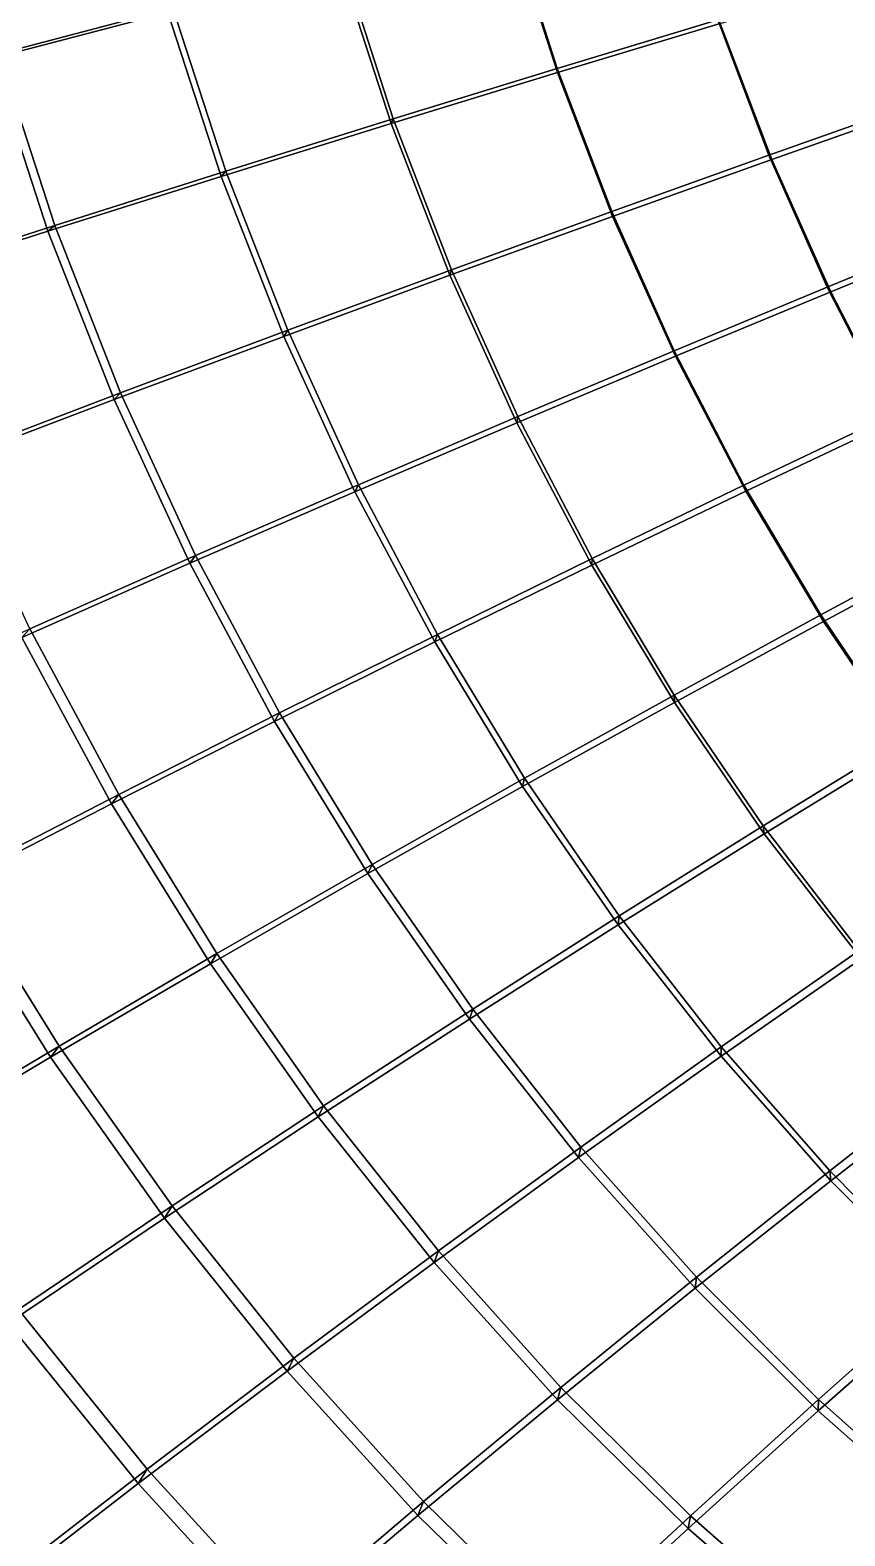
# Model space of a CAD drawing. Header units: metres. Extents: x -2184624 to 1125696, y -1900362 to 1900362.
# Drawn here: x -1068325 to -809172, y -756415 to -277658 of the extents above; entities that cross this region are included whole.
import ezdxf

# ---------------------------------------------------------------- set-up
doc = ezdxf.new("R2010")
doc.units = ezdxf.units.M

msp = doc.modelspace()

# ---------------------------------------------------------------- linework, layer by layer
at = {"layer": '1'}
for points in [[(-1024479.25, -272105.75, 608709.56), (-1080646.1, -286728.53, 601334.44), (-1095498.1, -230736.45, 603821.56), (-1038466.94, -218962.34, 611264.8)], [(-1022901.4, -270686.7, 591110.3), (-1078309.1, -285151.4, 583693.06), (-1093037.6, -229463.67, 586220.06), (-1036771.3, -217816.44, 593704.94)], [(-848841.25, -275539.75, 612388.06), (-900613.9, -291186.6, 612519.75), (-915587.9, -244378.19, 615754.4), (-862873.25, -231234.55, 615662.75)], [(-849624.25, -274368.2, 594786.2), (-900659.4, -289852.28, 594914.5), (-915502.1, -243251.06, 598195.4), (-863530.1, -230243.48, 598105.9)], [(-900659.4, -289852.28, 594914.5), (-952815.06, -305892.66, 592674.56), (-968628.25, -256725.4, 595902.25), (-915502.1, -243251.06, 598195.4)], [(-900659.4, -289852.28, 594914.5), (-900613.9, -291186.6, 612519.75), (-915587.9, -244378.19, 615754.4), (-915502.1, -243251.06, 598195.4)], [(-915502.1, -243251.06, 598195.4), (-915587.9, -244378.19, 615754.4), (-900613.9, -291186.6, 612519.75), (-900659.4, -289852.28, 594914.5)], [(-900613.9, -291186.6, 612519.75), (-953507.2, -307397.16, 610294.3), (-969457.4, -257994.88, 613474.75), (-915587.9, -244378.19, 615754.4)], [(-953507.2, -307397.16, 610294.3), (-1007517, -324195.9, 605597.6), (-1024479.25, -272105.75, 608709.56), (-969457.4, -257994.88, 613474.75)], [(-952815.06, -305892.66, 592674.56), (-1006082.6, -322512.53, 587950.4), (-1022901.4, -270686.7, 591110.3), (-968628.25, -256725.4, 595902.25)], [(-952815.06, -305892.66, 592674.56), (-953507.2, -307397.16, 610294.3), (-969457.4, -257994.88, 613474.75), (-968628.25, -256725.4, 595902.25)], [(-968628.25, -256725.4, 595902.25), (-969457.4, -257994.88, 613474.75), (-953507.2, -307397.16, 610294.3), (-952815.06, -305892.66, 592674.56)], [(-784495.75, -300178.97, 588460.1), (-833345.6, -317459.72, 590879.5), (-849624.25, -274368.2, 594786.2), (-799715.06, -259413.81, 592396.06)], [(-782827.6, -301339.72, 606119.25), (-832414, -318802.1, 608534.5), (-848841.25, -275539.75, 612388.06), (-798190.06, -260429.06, 610003.7)], [(-1078309.1, -285151.4, 583693.06), (-1080646.1, -286728.53, 601334.44), (-1024479.25, -272105.75, 608709.56), (-1022901.4, -270686.7, 591110.3)], [(-1022901.4, -270686.7, 591110.3), (-1024479.25, -272105.75, 608709.56), (-1080646.1, -286728.53, 601334.44), (-1078309.1, -285151.4, 583693.06)], [(-1007517, -324195.9, 605597.6), (-1062634.8, -341604.88, 598305.9), (-1080646.1, -286728.53, 601334.44), (-1024479.25, -272105.75, 608709.56)], [(-1006082.6, -322512.53, 587950.4), (-1060448.5, -339732.75, 580615.75), (-1078309.1, -285151.4, 583693.06), (-1022901.4, -270686.7, 591110.3)], [(-1006082.6, -322512.53, 587950.4), (-1007517, -324195.9, 605597.6), (-1024479.25, -272105.75, 608709.56), (-1022901.4, -270686.7, 591110.3)], [(-1022901.4, -270686.7, 591110.3), (-1024479.25, -272105.75, 608709.56), (-1007517, -324195.9, 605597.6), (-1006082.6, -322512.53, 587950.4)], [(-833345.6, -317459.72, 590879.5), (-883283.4, -335353.22, 591053.5), (-900659.4, -289852.28, 594914.5), (-849624.25, -274368.2, 594786.2)], [(-900659.4, -289852.28, 594914.5), (-900613.9, -291186.6, 612519.75), (-848841.25, -275539.75, 612388.06), (-849624.25, -274368.2, 594786.2)], [(-849624.25, -274368.2, 594786.2), (-848841.25, -275539.75, 612388.06), (-900613.9, -291186.6, 612519.75), (-900659.4, -289852.28, 594914.5)], [(-832414, -318802.1, 608534.5), (-883083.1, -336884.72, 608713.25), (-900613.9, -291186.6, 612519.75), (-848841.25, -275539.75, 612388.06)], [(-833345.6, -317459.72, 590879.5), (-832414, -318802.1, 608534.5), (-848841.25, -275539.75, 612388.06), (-849624.25, -274368.2, 594786.2)], [(-849624.25, -274368.2, 594786.2), (-848841.25, -275539.75, 612388.06), (-832414, -318802.1, 608534.5), (-833345.6, -317459.72, 590879.5)], [(-1062634.8, -341604.88, 598305.9), (-1118844.2, -359641.97, 588285.75), (-1137942.5, -301878.44, 591216.3), (-1080646.1, -286728.53, 601334.44)], [(-1060448.5, -339732.75, 580615.75), (-1115891.5, -357569.47, 570535.25), (-1134831, -300133.56, 573515.06), (-1078309.1, -285151.4, 583693.06)], [(-1060448.5, -339732.75, 580615.75), (-1062634.8, -341604.88, 598305.9), (-1080646.1, -286728.53, 601334.44), (-1078309.1, -285151.4, 583693.06)], [(-1078309.1, -285151.4, 583693.06), (-1080646.1, -286728.53, 601334.44), (-1062634.8, -341604.88, 598305.9), (-1060448.5, -339732.75, 580615.75)], [(-952815.06, -305892.66, 592674.56), (-953507.2, -307397.16, 610294.3), (-900613.9, -291186.6, 612519.75), (-900659.4, -289852.28, 594914.5)], [(-900659.4, -289852.28, 594914.5), (-900613.9, -291186.6, 612519.75), (-953507.2, -307397.16, 610294.3), (-952815.06, -305892.66, 592674.56)], [(-883083.1, -336884.72, 608713.25), (-934833.44, -355619.06, 606551.9), (-953507.2, -307397.16, 610294.3), (-900613.9, -291186.6, 612519.75)], [(-883283.4, -335353.22, 591053.5), (-934302.8, -353889.88, 588876.4), (-952815.06, -305892.66, 592674.56), (-900659.4, -289852.28, 594914.5)], [(-883283.4, -335353.22, 591053.5), (-883083.1, -336884.72, 608713.25), (-900613.9, -291186.6, 612519.75), (-900659.4, -289852.28, 594914.5)], [(-900659.4, -289852.28, 594914.5), (-900613.9, -291186.6, 612519.75), (-883083.1, -336884.72, 608713.25), (-883283.4, -335353.22, 591053.5)], [(-767128.6, -339826.8, 583939.75), (-814769.2, -359358.8, 586393.06), (-833345.6, -317459.72, 590879.5), (-784495.75, -300178.97, 588460.1)], [(-833345.6, -317459.72, 590879.5), (-832414, -318802.1, 608534.5), (-782827.6, -301339.72, 606119.25), (-784495.75, -300178.97, 588460.1)], [(-784495.75, -300178.97, 588460.1), (-782827.6, -301339.72, 606119.25), (-832414, -318802.1, 608534.5), (-833345.6, -317459.72, 590879.5)], [(-765295.9, -341121.94, 601658.1), (-813666.7, -360860.62, 604109.2), (-832414, -318802.1, 608534.5), (-782827.6, -301339.72, 606119.25)], [(-1006082.6, -322512.53, 587950.4), (-1007517, -324195.9, 605597.6), (-953507.2, -307397.16, 610294.3), (-952815.06, -305892.66, 592674.56)], [(-952815.06, -305892.66, 592674.56), (-953507.2, -307397.16, 610294.3), (-1007517, -324195.9, 605597.6), (-1006082.6, -322512.53, 587950.4)], [(-934302.8, -353889.88, 588876.4), (-986393.2, -373097.1, 584232.1), (-1006082.6, -322512.53, 587950.4), (-952815.06, -305892.66, 592674.56)], [(-934302.8, -353889.88, 588876.4), (-934833.44, -355619.06, 606551.9), (-953507.2, -307397.16, 610294.3), (-952815.06, -305892.66, 592674.56)], [(-952815.06, -305892.66, 592674.56), (-953507.2, -307397.16, 610294.3), (-934833.44, -355619.06, 606551.9), (-934302.8, -353889.88, 588876.4)], [(-934833.44, -355619.06, 606551.9), (-987658.56, -375033.9, 601936.1), (-1007517, -324195.9, 605597.6), (-953507.2, -307397.16, 610294.3)], [(-814769.2, -359358.8, 586393.06), (-863455.3, -379584.1, 586619.9), (-883283.4, -335353.22, 591053.5), (-833345.6, -317459.72, 590879.5)], [(-883283.4, -335353.22, 591053.5), (-883083.1, -336884.72, 608713.25), (-832414, -318802.1, 608534.5), (-833345.6, -317459.72, 590879.5)], [(-833345.6, -317459.72, 590879.5), (-832414, -318802.1, 608534.5), (-883083.1, -336884.72, 608713.25), (-883283.4, -335353.22, 591053.5)], [(-813666.7, -360860.62, 604109.2), (-863077.44, -381300.97, 604342.5), (-883083.1, -336884.72, 608713.25), (-832414, -318802.1, 608534.5)], [(-814769.2, -359358.8, 586393.06), (-813666.7, -360860.62, 604109.2), (-832414, -318802.1, 608534.5), (-833345.6, -317459.72, 590879.5)], [(-833345.6, -317459.72, 590879.5), (-832414, -318802.1, 608534.5), (-813666.7, -360860.62, 604109.2), (-814769.2, -359358.8, 586393.06)], [(-1060448.5, -339732.75, 580615.75), (-1062634.8, -341604.88, 598305.9), (-1007517, -324195.9, 605597.6), (-1006082.6, -322512.53, 587950.4)], [(-1006082.6, -322512.53, 587950.4), (-1007517, -324195.9, 605597.6), (-1062634.8, -341604.88, 598305.9), (-1060448.5, -339732.75, 580615.75)], [(-987658.56, -375033.9, 601936.1), (-1041547.9, -395154.56, 594742.6), (-1062634.8, -341604.88, 598305.9), (-1007517, -324195.9, 605597.6)], [(-986393.2, -373097.1, 584232.1), (-1039539, -392998.62, 576994.9), (-1060448.5, -339732.75, 580615.75), (-1006082.6, -322512.53, 587950.4)], [(-986393.2, -373097.1, 584232.1), (-987658.56, -375033.9, 601936.1), (-1007517, -324195.9, 605597.6), (-1006082.6, -322512.53, 587950.4)], [(-1006082.6, -322512.53, 587950.4), (-1007517, -324195.9, 605597.6), (-987658.56, -375033.9, 601936.1), (-986393.2, -373097.1, 584232.1)], [(-1115891.5, -357569.47, 570535.25), (-1118844.2, -359641.97, 588285.75), (-1062634.8, -341604.88, 598305.9), (-1060448.5, -339732.75, 580615.75)], [(-1060448.5, -339732.75, 580615.75), (-1062634.8, -341604.88, 598305.9), (-1118844.2, -359641.97, 588285.75), (-1115891.5, -357569.47, 570535.25)], [(-1039539, -392998.62, 576994.9), (-1093718.2, -413613.38, 567029.2), (-1115891.5, -357569.47, 570535.25), (-1060448.5, -339732.75, 580615.75)], [(-1039539, -392998.62, 576994.9), (-1041547.9, -395154.56, 594742.6), (-1062634.8, -341604.88, 598305.9), (-1060448.5, -339732.75, 580615.75)], [(-1060448.5, -339732.75, 580615.75), (-1062634.8, -341604.88, 598305.9), (-1041547.9, -395154.56, 594742.6), (-1039539, -392998.62, 576994.9)], [(-934302.8, -353889.88, 588876.4), (-934833.44, -355619.06, 606551.9), (-883083.1, -336884.72, 608713.25), (-883283.4, -335353.22, 591053.5)], [(-883283.4, -335353.22, 591053.5), (-883083.1, -336884.72, 608713.25), (-934833.44, -355619.06, 606551.9), (-934302.8, -353889.88, 588876.4)], [(-863077.44, -381300.97, 604342.5), (-913523.1, -402478.62, 602254.94), (-934833.44, -355619.06, 606551.9), (-883083.1, -336884.72, 608713.25)], [(-863455.3, -379584.1, 586619.9), (-913177.9, -400537, 584515.3), (-934302.8, -353889.88, 588876.4), (-883283.4, -335353.22, 591053.5)], [(-863455.3, -379584.1, 586619.9), (-863077.44, -381300.97, 604342.5), (-883083.1, -336884.72, 608713.25), (-883283.4, -335353.22, 591053.5)], [(-883283.4, -335353.22, 591053.5), (-883083.1, -336884.72, 608713.25), (-863077.44, -381300.97, 604342.5), (-863455.3, -379584.1, 586619.9)], [(-747694.25, -378214.03, 578843.7), (-793981.8, -399912.47, 581335.1), (-814769.2, -359358.8, 586393.06), (-767128.6, -339826.8, 583939.75)], [(-814769.2, -359358.8, 586393.06), (-813666.7, -360860.62, 604109.2), (-765295.9, -341121.94, 601658.1), (-767128.6, -339826.8, 583939.75)], [(-767128.6, -339826.8, 583939.75), (-765295.9, -341121.94, 601658.1), (-813666.7, -360860.62, 604109.2), (-814769.2, -359358.8, 586393.06)], [(-1041547.9, -395154.56, 594742.6), (-1096484.2, -416001.8, 584837.94), (-1118844.2, -359641.97, 588285.75), (-1062634.8, -341604.88, 598305.9)], [(-745675.75, -379630.78, 596628.8), (-792686.56, -401560.66, 599120.4), (-813666.7, -360860.62, 604109.2), (-765295.9, -341121.94, 601658.1)], [(-986393.2, -373097.1, 584232.1), (-987658.56, -375033.9, 601936.1), (-934833.44, -355619.06, 606551.9), (-934302.8, -353889.88, 588876.4)], [(-934302.8, -353889.88, 588876.4), (-934833.44, -355619.06, 606551.9), (-987658.56, -375033.9, 601936.1), (-986393.2, -373097.1, 584232.1)], [(-913177.9, -400537, 584515.3), (-963924.4, -422248.72, 579963.2), (-986393.2, -373097.1, 584232.1), (-934302.8, -353889.88, 588876.4)], [(-913177.9, -400537, 584515.3), (-913523.1, -402478.62, 602254.94), (-934833.44, -355619.06, 606551.9), (-934302.8, -353889.88, 588876.4)], [(-934302.8, -353889.88, 588876.4), (-934833.44, -355619.06, 606551.9), (-913523.1, -402478.62, 602254.94), (-913177.9, -400537, 584515.3)], [(-913523.1, -402478.62, 602254.94), (-964995.75, -424426.34, 597732.56), (-987658.56, -375033.9, 601936.1), (-934833.44, -355619.06, 606551.9)], [(-793981.8, -399912.47, 581335.1), (-841267, -422381.9, 581622.4), (-863455.3, -379584.1, 586619.9), (-814769.2, -359358.8, 586393.06)], [(-863455.3, -379584.1, 586619.9), (-863077.44, -381300.97, 604342.5), (-813666.7, -360860.62, 604109.2), (-814769.2, -359358.8, 586393.06)], [(-814769.2, -359358.8, 586393.06), (-813666.7, -360860.62, 604109.2), (-863077.44, -381300.97, 604342.5), (-863455.3, -379584.1, 586619.9)], [(-792686.56, -401560.66, 599120.4), (-840688.6, -424270.66, 599415.9), (-863077.44, -381300.97, 604342.5), (-813666.7, -360860.62, 604109.2)], [(-793981.8, -399912.47, 581335.1), (-792686.56, -401560.66, 599120.4), (-813666.7, -360860.62, 604109.2), (-814769.2, -359358.8, 586393.06)], [(-814769.2, -359358.8, 586393.06), (-813666.7, -360860.62, 604109.2), (-792686.56, -401560.66, 599120.4), (-793981.8, -399912.47, 581335.1)], [(-1039539, -392998.62, 576994.9), (-1041547.9, -395154.56, 594742.6), (-987658.56, -375033.9, 601936.1), (-986393.2, -373097.1, 584232.1)], [(-986393.2, -373097.1, 584232.1), (-987658.56, -375033.9, 601936.1), (-1041547.9, -395154.56, 594742.6), (-1039539, -392998.62, 576994.9)], [(-963924.4, -422248.72, 579963.2), (-1015677.6, -444745.94, 572837.9), (-1039539, -392998.62, 576994.9), (-986393.2, -373097.1, 584232.1)], [(-963924.4, -422248.72, 579963.2), (-964995.75, -424426.34, 597732.56), (-987658.56, -375033.9, 601936.1), (-986393.2, -373097.1, 584232.1)], [(-986393.2, -373097.1, 584232.1), (-987658.56, -375033.9, 601936.1), (-964995.75, -424426.34, 597732.56), (-963924.4, -422248.72, 579963.2)], [(-964995.75, -424426.34, 597732.56), (-1017482.75, -447172.56, 590651.9), (-1041547.9, -395154.56, 594742.6), (-987658.56, -375033.9, 601936.1)], [(-913177.9, -400537, 584515.3), (-913523.1, -402478.62, 602254.94), (-863077.44, -381300.97, 604342.5), (-863455.3, -379584.1, 586619.9)], [(-863455.3, -379584.1, 586619.9), (-863077.44, -381300.97, 604342.5), (-913523.1, -402478.62, 602254.94), (-913177.9, -400537, 584515.3)], [(-840688.6, -424270.66, 599415.9), (-889674.3, -447800.72, 597411.94), (-913523.1, -402478.62, 602254.94), (-863077.44, -381300.97, 604342.5)], [(-841267, -422381.9, 581622.4), (-889538.2, -445660.66, 579599.7), (-913177.9, -400537, 584515.3), (-863455.3, -379584.1, 586619.9)], [(-841267, -422381.9, 581622.4), (-840688.6, -424270.66, 599415.9), (-863077.44, -381300.97, 604342.5), (-863455.3, -379584.1, 586619.9)], [(-863455.3, -379584.1, 586619.9), (-863077.44, -381300.97, 604342.5), (-840688.6, -424270.66, 599415.9), (-841267, -422381.9, 581622.4)], [(-1093718.2, -413613.38, 567029.2), (-1096484.2, -416001.8, 584837.94), (-1041547.9, -395154.56, 594742.6), (-1039539, -392998.62, 576994.9)], [(-1039539, -392998.62, 576994.9), (-1041547.9, -395154.56, 594742.6), (-1096484.2, -416001.8, 584837.94), (-1093718.2, -413613.38, 567029.2)], [(-1017482.75, -447172.56, 590651.9), (-1070965.9, -470741.6, 580880.06), (-1096484.2, -416001.8, 584837.94), (-1041547.9, -395154.56, 594742.6)], [(-1015677.6, -444745.94, 572837.9), (-1068414.4, -468050.97, 563004.3), (-1093718.2, -413613.38, 567029.2), (-1039539, -392998.62, 576994.9)], [(-1015677.6, -444745.94, 572837.9), (-1017482.75, -447172.56, 590651.9), (-1041547.9, -395154.56, 594742.6), (-1039539, -392998.62, 576994.9)], [(-1039539, -392998.62, 576994.9), (-1041547.9, -395154.56, 594742.6), (-1017482.75, -447172.56, 590651.9), (-1015677.6, -444745.94, 572837.9)], [(-963924.4, -422248.72, 579963.2), (-964995.75, -424426.34, 597732.56), (-913523.1, -402478.62, 602254.94), (-913177.9, -400537, 584515.3)], [(-913177.9, -400537, 584515.3), (-913523.1, -402478.62, 602254.94), (-964995.75, -424426.34, 597732.56), (-963924.4, -422248.72, 579963.2)], [(-889538.2, -445660.66, 579599.7), (-938780.6, -469783.25, 575151.75), (-963924.4, -422248.72, 579963.2), (-913177.9, -400537, 584515.3)], [(-889538.2, -445660.66, 579599.7), (-889674.3, -447800.72, 597411.94), (-913523.1, -402478.62, 602254.94), (-913177.9, -400537, 584515.3)], [(-913177.9, -400537, 584515.3), (-913523.1, -402478.62, 602254.94), (-889674.3, -447800.72, 597411.94), (-889538.2, -445660.66, 579599.7)], [(-771079.4, -438973.97, 575714.94), (-816820.9, -463590.22, 576069.56), (-841267, -422381.9, 581622.4), (-793981.8, -399912.47, 581335.1)], [(-841267, -422381.9, 581622.4), (-840688.6, -424270.66, 599415.9), (-792686.56, -401560.66, 599120.4), (-793981.8, -399912.47, 581335.1)], [(-793981.8, -399912.47, 581335.1), (-792686.56, -401560.66, 599120.4), (-840688.6, -424270.66, 599415.9), (-841267, -422381.9, 581622.4)], [(-769569.9, -440753.53, 593577.06), (-816019.6, -465635.47, 593942.06), (-840688.6, -424270.66, 599415.9), (-792686.56, -401560.66, 599120.4)], [(-889674.3, -447800.72, 597411.94), (-939633.25, -472187.12, 592995.1), (-964995.75, -424426.34, 597732.56), (-913523.1, -402478.62, 602254.94)], [(-1015677.6, -444745.94, 572837.9), (-1017482.75, -447172.56, 590651.9), (-964995.75, -424426.34, 597732.56), (-963924.4, -422248.72, 579963.2)], [(-963924.4, -422248.72, 579963.2), (-964995.75, -424426.34, 597732.56), (-1017482.75, -447172.56, 590651.9), (-1015677.6, -444745.94, 572837.9)], [(-939633.25, -472187.12, 592995.1), (-990550.5, -497462.22, 586041.94), (-1017482.75, -447172.56, 590651.9), (-964995.75, -424426.34, 597732.56)], [(-938780.6, -469783.25, 575151.75), (-988974.9, -494780.1, 568152.8), (-1015677.6, -444745.94, 572837.9), (-963924.4, -422248.72, 579963.2)], [(-938780.6, -469783.25, 575151.75), (-939633.25, -472187.12, 592995.1), (-964995.75, -424426.34, 597732.56), (-963924.4, -422248.72, 579963.2)], [(-963924.4, -422248.72, 579963.2), (-964995.75, -424426.34, 597732.56), (-939633.25, -472187.12, 592995.1), (-938780.6, -469783.25, 575151.75)], [(-889538.2, -445660.66, 579599.7), (-889674.3, -447800.72, 597411.94), (-840688.6, -424270.66, 599415.9), (-841267, -422381.9, 581622.4)], [(-841267, -422381.9, 581622.4), (-840688.6, -424270.66, 599415.9), (-889674.3, -447800.72, 597411.94), (-889538.2, -445660.66, 579599.7)], [(-816019.6, -465635.47, 593942.06), (-863396.6, -491417.06, 592031.94), (-889674.3, -447800.72, 597411.94), (-840688.6, -424270.66, 599415.9)], [(-816820.9, -463590.22, 576069.56), (-863492.9, -489094.38, 574138.8), (-889538.2, -445660.66, 579599.7), (-841267, -422381.9, 581622.4)], [(-816820.9, -463590.22, 576069.56), (-816019.6, -465635.47, 593942.06), (-840688.6, -424270.66, 599415.9), (-841267, -422381.9, 581622.4)], [(-841267, -422381.9, 581622.4), (-840688.6, -424270.66, 599415.9), (-816019.6, -465635.47, 593942.06), (-816820.9, -463590.22, 576069.56)], [(-746167.5, -476403.88, 569542.1), (-790230.25, -503060.62, 569971.2), (-816820.9, -463590.22, 576069.56), (-771079.4, -438973.97, 575714.94)], [(-816820.9, -463590.22, 576069.56), (-816019.6, -465635.47, 593942.06), (-769569.9, -440753.53, 593577.06), (-771079.4, -438973.97, 575714.94)], [(-771079.4, -438973.97, 575714.94), (-769569.9, -440753.53, 593577.06), (-816019.6, -465635.47, 593942.06), (-816820.9, -463590.22, 576069.56)], [(-1068414.4, -468050.97, 563004.3), (-1070965.9, -470741.6, 580880.06), (-1017482.75, -447172.56, 590651.9), (-1015677.6, -444745.94, 572837.9)], [(-1015677.6, -444745.94, 572837.9), (-1017482.75, -447172.56, 590651.9), (-1070965.9, -470741.6, 580880.06), (-1068414.4, -468050.97, 563004.3)], [(-988974.9, -494780.1, 568152.8), (-1040096.75, -520675.12, 558468.1), (-1068414.4, -468050.97, 563004.3), (-1015677.6, -444745.94, 572837.9)], [(-988974.9, -494780.1, 568152.8), (-990550.5, -497462.22, 586041.94), (-1017482.75, -447172.56, 590651.9), (-1015677.6, -444745.94, 572837.9)], [(-1015677.6, -444745.94, 572837.9), (-1017482.75, -447172.56, 590651.9), (-990550.5, -497462.22, 586041.94), (-988974.9, -494780.1, 568152.8)], [(-744422.5, -478298.12, 587488.75), (-789184.25, -505245.12, 587930.8), (-816019.6, -465635.47, 593942.06), (-769569.9, -440753.53, 593577.06)], [(-990550.5, -497462.22, 586041.94), (-1042406.75, -523652.12, 576419.9), (-1070965.9, -470741.6, 580880.06), (-1017482.75, -447172.56, 590651.9)], [(-938780.6, -469783.25, 575151.75), (-939633.25, -472187.12, 592995.1), (-889674.3, -447800.72, 597411.94), (-889538.2, -445660.66, 579599.7)], [(-889538.2, -445660.66, 579599.7), (-889674.3, -447800.72, 597411.94), (-939633.25, -472187.12, 592995.1), (-938780.6, -469783.25, 575151.75)], [(-863396.6, -491417.06, 592031.94), (-911687.56, -518138.28, 587732.6), (-939633.25, -472187.12, 592995.1), (-889674.3, -447800.72, 597411.94)], [(-863492.9, -489094.38, 574138.8), (-911077.94, -515524.53, 569806.75), (-938780.6, -469783.25, 575151.75), (-889538.2, -445660.66, 579599.7)], [(-863492.9, -489094.38, 574138.8), (-863396.6, -491417.06, 592031.94), (-889674.3, -447800.72, 597411.94), (-889538.2, -445660.66, 579599.7)], [(-889538.2, -445660.66, 579599.7), (-889674.3, -447800.72, 597411.94), (-863396.6, -491417.06, 592031.94), (-863492.9, -489094.38, 574138.8)], [(-790230.25, -503060.62, 569971.2), (-835162.6, -530680.3, 568141.5), (-863492.9, -489094.38, 574138.8), (-816820.9, -463590.22, 576069.56)], [(-863492.9, -489094.38, 574138.8), (-863396.6, -491417.06, 592031.94), (-816019.6, -465635.47, 593942.06), (-816820.9, -463590.22, 576069.56)], [(-816820.9, -463590.22, 576069.56), (-816019.6, -465635.47, 593942.06), (-863396.6, -491417.06, 592031.94), (-863492.9, -489094.38, 574138.8)], [(-790230.25, -503060.62, 569971.2), (-789184.25, -505245.12, 587930.8), (-816019.6, -465635.47, 593942.06), (-816820.9, -463590.22, 576069.56)], [(-816820.9, -463590.22, 576069.56), (-816019.6, -465635.47, 593942.06), (-789184.25, -505245.12, 587930.8), (-790230.25, -503060.62, 569971.2)], [(-1040096.75, -520675.12, 558468.1), (-1092113.8, -547486.3, 545954.9), (-1122104, -492179.16, 550319.1), (-1068414.4, -468050.97, 563004.3)], [(-1040096.75, -520675.12, 558468.1), (-1042406.75, -523652.12, 576419.9), (-1070965.9, -470741.6, 580880.06), (-1068414.4, -468050.97, 563004.3)], [(-1068414.4, -468050.97, 563004.3), (-1070965.9, -470741.6, 580880.06), (-1042406.75, -523652.12, 576419.9), (-1040096.75, -520675.12, 558468.1)], [(-789184.25, -505245.12, 587930.8), (-834811.1, -533167.8, 586123.75), (-863396.6, -491417.06, 592031.94), (-816019.6, -465635.47, 593942.06)], [(-1042406.75, -523652.12, 576419.9), (-1095174.5, -550777.44, 563988.6), (-1125420, -495151.16, 568276.25), (-1070965.9, -470741.6, 580880.06)], [(-988974.9, -494780.1, 568152.8), (-990550.5, -497462.22, 586041.94), (-939633.25, -472187.12, 592995.1), (-938780.6, -469783.25, 575151.75)], [(-938780.6, -469783.25, 575151.75), (-939633.25, -472187.12, 592995.1), (-990550.5, -497462.22, 586041.94), (-988974.9, -494780.1, 568152.8)], [(-911687.56, -518138.28, 587732.6), (-960875.4, -545833.8, 580921.5), (-990550.5, -497462.22, 586041.94), (-939633.25, -472187.12, 592995.1)], [(-911077.94, -515524.53, 569806.75), (-959554.6, -542913.3, 562948.6), (-988974.9, -494780.1, 568152.8), (-938780.6, -469783.25, 575151.75)], [(-911077.94, -515524.53, 569806.75), (-911687.56, -518138.28, 587732.6), (-939633.25, -472187.12, 592995.1), (-938780.6, -469783.25, 575151.75)], [(-938780.6, -469783.25, 575151.75), (-939633.25, -472187.12, 592995.1), (-911687.56, -518138.28, 587732.6), (-911077.94, -515524.53, 569806.75)], [(-911077.94, -515524.53, 569806.75), (-911687.56, -518138.28, 587732.6), (-863396.6, -491417.06, 592031.94), (-863492.9, -489094.38, 574138.8)], [(-863492.9, -489094.38, 574138.8), (-863396.6, -491417.06, 592031.94), (-911687.56, -518138.28, 587732.6), (-911077.94, -515524.53, 569806.75)], [(-834811.1, -533167.8, 586123.75), (-881287.44, -562109.25, 581954.44), (-911687.56, -518138.28, 587732.6), (-863396.6, -491417.06, 592031.94)], [(-835162.6, -530680.3, 568141.5), (-880944.56, -559304.1, 563937.7), (-911077.94, -515524.53, 569806.75), (-863492.9, -489094.38, 574138.8)], [(-835162.6, -530680.3, 568141.5), (-834811.1, -533167.8, 586123.75), (-863396.6, -491417.06, 592031.94), (-863492.9, -489094.38, 574138.8)], [(-863492.9, -489094.38, 574138.8), (-863396.6, -491417.06, 592031.94), (-834811.1, -533167.8, 586123.75), (-835162.6, -530680.3, 568141.5)], [(-1040096.75, -520675.12, 558468.1), (-1042406.75, -523652.12, 576419.9), (-990550.5, -497462.22, 586041.94), (-988974.9, -494780.1, 568152.8)], [(-988974.9, -494780.1, 568152.8), (-990550.5, -497462.22, 586041.94), (-1042406.75, -523652.12, 576419.9), (-1040096.75, -520675.12, 558468.1)], [(-960875.4, -545833.8, 580921.5), (-1010937.9, -574533.6, 571466.7), (-1042406.75, -523652.12, 576419.9), (-990550.5, -497462.22, 586041.94)], [(-959554.6, -542913.3, 562948.6), (-1008896.1, -571288.1, 553430.06), (-1040096.75, -520675.12, 558468.1), (-988974.9, -494780.1, 568152.8)], [(-959554.6, -542913.3, 562948.6), (-960875.4, -545833.8, 580921.5), (-990550.5, -497462.22, 586041.94), (-988974.9, -494780.1, 568152.8)], [(-988974.9, -494780.1, 568152.8), (-990550.5, -497462.22, 586041.94), (-960875.4, -545833.8, 580921.5), (-959554.6, -542913.3, 562948.6)], [(-761616.94, -540652.6, 563336.94), (-804677.56, -570269, 561617.8), (-835162.6, -530680.3, 568141.5), (-790230.25, -503060.62, 569971.2)], [(-835162.6, -530680.3, 568141.5), (-834811.1, -533167.8, 586123.75), (-789184.25, -505245.12, 587930.8), (-790230.25, -503060.62, 569971.2)], [(-790230.25, -503060.62, 569971.2), (-789184.25, -505245.12, 587930.8), (-834811.1, -533167.8, 586123.75), (-835162.6, -530680.3, 568141.5)], [(-760304.7, -542957.25, 581391.44), (-804048.7, -572901.4, 579697.44), (-834811.1, -533167.8, 586123.75), (-789184.25, -505245.12, 587930.8)], [(-959554.6, -542913.3, 562948.6), (-960875.4, -545833.8, 580921.5), (-911687.56, -518138.28, 587732.6), (-911077.94, -515524.53, 569806.75)], [(-911077.94, -515524.53, 569806.75), (-911687.56, -518138.28, 587732.6), (-960875.4, -545833.8, 580921.5), (-959554.6, -542913.3, 562948.6)], [(-880944.56, -559304.1, 563937.7), (-927551.56, -588967.75, 557234.44), (-959554.6, -542913.3, 562948.6), (-911077.94, -515524.53, 569806.75)], [(-880944.56, -559304.1, 563937.7), (-881287.44, -562109.25, 581954.44), (-911687.56, -518138.28, 587732.6), (-911077.94, -515524.53, 569806.75)], [(-911077.94, -515524.53, 569806.75), (-911687.56, -518138.28, 587732.6), (-881287.44, -562109.25, 581954.44), (-880944.56, -559304.1, 563937.7)], [(-1092113.8, -547486.3, 545954.9), (-1095174.5, -550777.44, 563988.6), (-1042406.75, -523652.12, 576419.9), (-1040096.75, -520675.12, 558468.1)], [(-1040096.75, -520675.12, 558468.1), (-1042406.75, -523652.12, 576419.9), (-1095174.5, -550777.44, 563988.6), (-1092113.8, -547486.3, 545954.9)], [(-1008896.1, -571288.1, 553430.06), (-1059069.2, -600668.56, 541107.3), (-1092113.8, -547486.3, 545954.9), (-1040096.75, -520675.12, 558468.1)], [(-1008896.1, -571288.1, 553430.06), (-1010937.9, -574533.6, 571466.7), (-1042406.75, -523652.12, 576419.9), (-1040096.75, -520675.12, 558468.1)], [(-1040096.75, -520675.12, 558468.1), (-1042406.75, -523652.12, 576419.9), (-1010937.9, -574533.6, 571466.7), (-1008896.1, -571288.1, 553430.06)], [(-881287.44, -562109.25, 581954.44), (-928592.7, -592107.5, 575299.8), (-960875.4, -545833.8, 580921.5), (-911687.56, -518138.28, 587732.6)], [(-1010937.9, -574533.6, 571466.7), (-1061847, -604260.2, 559226.7), (-1095174.5, -550777.44, 563988.6), (-1042406.75, -523652.12, 576419.9)], [(-880944.56, -559304.1, 563937.7), (-881287.44, -562109.25, 581954.44), (-834811.1, -533167.8, 586123.75), (-835162.6, -530680.3, 568141.5)], [(-835162.6, -530680.3, 568141.5), (-834811.1, -533167.8, 586123.75), (-881287.44, -562109.25, 581954.44), (-880944.56, -559304.1, 563937.7)], [(-804677.56, -570269, 561617.8), (-848518.75, -600963.9, 557553.9), (-880944.56, -559304.1, 563937.7), (-835162.6, -530680.3, 568141.5)], [(-804677.56, -570269, 561617.8), (-804048.7, -572901.4, 579697.44), (-834811.1, -533167.8, 586123.75), (-835162.6, -530680.3, 568141.5)], [(-835162.6, -530680.3, 568141.5), (-834811.1, -533167.8, 586123.75), (-804048.7, -572901.4, 579697.44), (-804677.56, -570269, 561617.8)], [(-804048.7, -572901.4, 579697.44), (-848571.6, -603939.9, 575670.1), (-881287.44, -562109.25, 581954.44), (-834811.1, -533167.8, 586123.75)], [(-1008896.1, -571288.1, 553430.06), (-1010937.9, -574533.6, 571466.7), (-960875.4, -545833.8, 580921.5), (-959554.6, -542913.3, 562948.6)], [(-959554.6, -542913.3, 562948.6), (-960875.4, -545833.8, 580921.5), (-1010937.9, -574533.6, 571466.7), (-1008896.1, -571288.1, 553430.06)], [(-927551.56, -588967.75, 557234.44), (-974955.56, -619701.4, 547898.06), (-1008896.1, -571288.1, 553430.06), (-959554.6, -542913.3, 562948.6)], [(-927551.56, -588967.75, 557234.44), (-928592.7, -592107.5, 575299.8), (-960875.4, -545833.8, 580921.5), (-959554.6, -542913.3, 562948.6)], [(-959554.6, -542913.3, 562948.6), (-960875.4, -545833.8, 580921.5), (-928592.7, -592107.5, 575299.8), (-927551.56, -588967.75, 557234.44)], [(-1059069.2, -600668.56, 541107.3), (-1110033.6, -631066.6, 525830.3), (-1144986.2, -575224.94, 530461.94), (-1092113.8, -547486.3, 545954.9)], [(-1059069.2, -600668.56, 541107.3), (-1061847, -604260.2, 559226.7), (-1095174.5, -550777.44, 563988.6), (-1092113.8, -547486.3, 545954.9)], [(-1092113.8, -547486.3, 545954.9), (-1095174.5, -550777.44, 563988.6), (-1061847, -604260.2, 559226.7), (-1059069.2, -600668.56, 541107.3)], [(-928592.7, -592107.5, 575299.8), (-976703.2, -623195.5, 566028.44), (-1010937.9, -574533.6, 571466.7), (-960875.4, -545833.8, 580921.5)], [(-1061847, -604260.2, 559226.7), (-1113567.6, -635028.5, 544054.2), (-1148820.2, -578852.44, 548599.56), (-1095174.5, -550777.44, 563988.6)], [(-927551.56, -588967.75, 557234.44), (-928592.7, -592107.5, 575299.8), (-881287.44, -562109.25, 581954.44), (-880944.56, -559304.1, 563937.7)], [(-880944.56, -559304.1, 563937.7), (-881287.44, -562109.25, 581954.44), (-928592.7, -592107.5, 575299.8), (-927551.56, -588967.75, 557234.44)], [(-848518.75, -600963.9, 557553.9), (-893113.8, -632775.6, 551020.06), (-927551.56, -588967.75, 557234.44), (-880944.56, -559304.1, 563937.7)], [(-848518.75, -600963.9, 557553.9), (-848571.6, -603939.9, 575670.1), (-881287.44, -562109.25, 581954.44), (-880944.56, -559304.1, 563937.7)], [(-880944.56, -559304.1, 563937.7), (-881287.44, -562109.25, 581954.44), (-848571.6, -603939.9, 575670.1), (-848518.75, -600963.9, 557553.9)], [(-848571.6, -603939.9, 575670.1), (-893851.06, -636113.25, 569186.56), (-928592.7, -592107.5, 575299.8), (-881287.44, -562109.25, 581954.44)], [(-1059069.2, -600668.56, 541107.3), (-1061847, -604260.2, 559226.7), (-1010937.9, -574533.6, 571466.7), (-1008896.1, -571288.1, 553430.06)], [(-1008896.1, -571288.1, 553430.06), (-1010937.9, -574533.6, 571466.7), (-1061847, -604260.2, 559226.7), (-1059069.2, -600668.56, 541107.3)], [(-974955.56, -619701.4, 547898.06), (-1023122.06, -651525.56, 535785.6), (-1059069.2, -600668.56, 541107.3), (-1008896.1, -571288.1, 553430.06)], [(-974955.56, -619701.4, 547898.06), (-976703.2, -623195.5, 566028.44), (-1010937.9, -574533.6, 571466.7), (-1008896.1, -571288.1, 553430.06)], [(-1008896.1, -571288.1, 553430.06), (-1010937.9, -574533.6, 571466.7), (-976703.2, -623195.5, 566028.44), (-974955.56, -619701.4, 547898.06)], [(-848518.75, -600963.9, 557553.9), (-848571.6, -603939.9, 575670.1), (-804048.7, -572901.4, 579697.44), (-804677.56, -570269, 561617.8)], [(-804677.56, -570269, 561617.8), (-804048.7, -572901.4, 579697.44), (-848571.6, -603939.9, 575670.1), (-848518.75, -600963.9, 557553.9)], [(-771249, -610475.75, 572762.7), (-813689.75, -643478.75, 568889), (-848571.6, -603939.9, 575670.1), (-804048.7, -572901.4, 579697.44)], [(-772177, -607720.1, 554577.7), (-813949.25, -640354.5, 550665), (-848518.75, -600963.9, 557553.9), (-804677.56, -570269, 561617.8)], [(-976703.2, -623195.5, 566028.44), (-1025589.44, -655396.7, 553999.6), (-1061847, -604260.2, 559226.7), (-1010937.9, -574533.6, 571466.7)], [(-974955.56, -619701.4, 547898.06), (-976703.2, -623195.5, 566028.44), (-928592.7, -592107.5, 575299.8), (-927551.56, -588967.75, 557234.44)], [(-927551.56, -588967.75, 557234.44), (-928592.7, -592107.5, 575299.8), (-976703.2, -623195.5, 566028.44), (-974955.56, -619701.4, 547898.06)], [(-893851.06, -636113.25, 569186.56), (-939860.25, -669456.75, 560115.06), (-976703.2, -623195.5, 566028.44), (-928592.7, -592107.5, 575299.8)], [(-893113.8, -632775.6, 551020.06), (-938432, -665736.4, 541882.2), (-974955.56, -619701.4, 547898.06), (-927551.56, -588967.75, 557234.44)], [(-893113.8, -632775.6, 551020.06), (-893851.06, -636113.25, 569186.56), (-928592.7, -592107.5, 575299.8), (-927551.56, -588967.75, 557234.44)], [(-927551.56, -588967.75, 557234.44), (-928592.7, -592107.5, 575299.8), (-893851.06, -636113.25, 569186.56), (-893113.8, -632775.6, 551020.06)], [(-1110033.6, -631066.6, 525830.3), (-1113567.6, -635028.5, 544054.2), (-1061847, -604260.2, 559226.7), (-1059069.2, -600668.56, 541107.3)], [(-1059069.2, -600668.56, 541107.3), (-1061847, -604260.2, 559226.7), (-1113567.6, -635028.5, 544054.2), (-1110033.6, -631066.6, 525830.3)], [(-1023122.06, -651525.56, 535785.6), (-1072009.1, -684454.4, 520746), (-1110033.6, -631066.6, 525830.3), (-1059069.2, -600668.56, 541107.3)], [(-1023122.06, -651525.56, 535785.6), (-1025589.44, -655396.7, 553999.6), (-1061847, -604260.2, 559226.7), (-1059069.2, -600668.56, 541107.3)], [(-1059069.2, -600668.56, 541107.3), (-1061847, -604260.2, 559226.7), (-1025589.44, -655396.7, 553999.6), (-1023122.06, -651525.56, 535785.6)], [(-893113.8, -632775.6, 551020.06), (-893851.06, -636113.25, 569186.56), (-848571.6, -603939.9, 575670.1), (-848518.75, -600963.9, 557553.9)], [(-848518.75, -600963.9, 557553.9), (-848571.6, -603939.9, 575670.1), (-893851.06, -636113.25, 569186.56), (-893113.8, -632775.6, 551020.06)], [(-813949.25, -640354.5, 550665), (-856398.6, -674178.7, 544314.3), (-893113.8, -632775.6, 551020.06), (-848518.75, -600963.9, 557553.9)], [(-813949.25, -640354.5, 550665), (-813689.75, -643478.75, 568889), (-848571.6, -603939.9, 575670.1), (-848518.75, -600963.9, 557553.9)], [(-848518.75, -600963.9, 557553.9), (-848571.6, -603939.9, 575670.1), (-813689.75, -643478.75, 568889), (-813949.25, -640354.5, 550665)], [(-1025589.44, -655396.7, 553999.6), (-1075214.6, -688728.6, 539065.1), (-1113567.6, -635028.5, 544054.2), (-1061847, -604260.2, 559226.7)], [(-813689.75, -643478.75, 568889), (-856808.6, -677690.8, 562590.56), (-893851.06, -636113.25, 569186.56), (-848571.6, -603939.9, 575670.1)], [(-737809.94, -642903.3, 547030), (-777393.94, -677337.9, 543280.3), (-813949.25, -640354.5, 550665), (-772177, -607720.1, 554577.7)], [(-813949.25, -640354.5, 550665), (-813689.75, -643478.75, 568889), (-771249, -610475.75, 572762.7), (-772177, -607720.1, 554577.7)], [(-772177, -607720.1, 554577.7), (-771249, -610475.75, 572762.7), (-813689.75, -643478.75, 568889), (-813949.25, -640354.5, 550665)], [(-736561.8, -645758.3, 565328.4), (-776800.3, -680585.75, 561620.3), (-813689.75, -643478.75, 568889), (-771249, -610475.75, 572762.7)], [(-1023122.06, -651525.56, 535785.6), (-1025589.44, -655396.7, 553999.6), (-976703.2, -623195.5, 566028.44), (-974955.56, -619701.4, 547898.06)], [(-974955.56, -619701.4, 547898.06), (-976703.2, -623195.5, 566028.44), (-1025589.44, -655396.7, 553999.6), (-1023122.06, -651525.56, 535785.6)], [(-938432, -665736.4, 541882.2), (-984437, -699869.44, 529998.06), (-1023122.06, -651525.56, 535785.6), (-974955.56, -619701.4, 547898.06)], [(-938432, -665736.4, 541882.2), (-939860.25, -669456.75, 560115.06), (-976703.2, -623195.5, 566028.44), (-974955.56, -619701.4, 547898.06)], [(-974955.56, -619701.4, 547898.06), (-976703.2, -623195.5, 566028.44), (-939860.25, -669456.75, 560115.06), (-938432, -665736.4, 541882.2)], [(-939860.25, -669456.75, 560115.06), (-986567.6, -703996.8, 548315.7), (-1025589.44, -655396.7, 553999.6), (-976703.2, -623195.5, 566028.44)], [(-938432, -665736.4, 541882.2), (-939860.25, -669456.75, 560115.06), (-893851.06, -636113.25, 569186.56), (-893113.8, -632775.6, 551020.06)], [(-893113.8, -632775.6, 551020.06), (-893851.06, -636113.25, 569186.56), (-939860.25, -669456.75, 560115.06), (-938432, -665736.4, 541882.2)], [(-856808.6, -677690.8, 562590.56), (-900576.5, -713148.7, 553735.75), (-939860.25, -669456.75, 560115.06), (-893851.06, -636113.25, 569186.56)], [(-856398.6, -674178.7, 544314.3), (-899492.1, -709226.3, 535391.5), (-938432, -665736.4, 541882.2), (-893113.8, -632775.6, 551020.06)], [(-856398.6, -674178.7, 544314.3), (-856808.6, -677690.8, 562590.56), (-893851.06, -636113.25, 569186.56), (-893113.8, -632775.6, 551020.06)], [(-893113.8, -632775.6, 551020.06), (-893851.06, -636113.25, 569186.56), (-856808.6, -677690.8, 562590.56), (-856398.6, -674178.7, 544314.3)], [(-856398.6, -674178.7, 544314.3), (-856808.6, -677690.8, 562590.56), (-813689.75, -643478.75, 568889), (-813949.25, -640354.5, 550665)], [(-813949.25, -640354.5, 550665), (-813689.75, -643478.75, 568889), (-856808.6, -677690.8, 562590.56), (-856398.6, -674178.7, 544314.3)], [(-777393.94, -677337.9, 543280.3), (-817573.8, -713029.9, 537126.7), (-856398.6, -674178.7, 544314.3), (-813949.25, -640354.5, 550665)], [(-777393.94, -677337.9, 543280.3), (-776800.3, -680585.75, 561620.3), (-813689.75, -643478.75, 568889), (-813949.25, -640354.5, 550665)], [(-813949.25, -640354.5, 550665), (-813689.75, -643478.75, 568889), (-776800.3, -680585.75, 561620.3), (-777393.94, -677337.9, 543280.3)], [(-776800.3, -680585.75, 561620.3), (-817633.94, -716690.9, 555521.2), (-856808.6, -677690.8, 562590.56), (-813689.75, -643478.75, 568889)], [(-1072009.1, -684454.4, 520746), (-1075214.6, -688728.6, 539065.1), (-1025589.44, -655396.7, 553999.6), (-1023122.06, -651525.56, 535785.6)], [(-1023122.06, -651525.56, 535785.6), (-1025589.44, -655396.7, 553999.6), (-1075214.6, -688728.6, 539065.1), (-1072009.1, -684454.4, 520746)], [(-986567.6, -703996.8, 548315.7), (-1033935.5, -739752.06, 533640.44), (-1075214.6, -688728.6, 539065.1), (-1025589.44, -655396.7, 553999.6)], [(-984437, -699869.44, 529998.06), (-1031086.4, -735189.7, 515216.94), (-1072009.1, -684454.4, 520746), (-1023122.06, -651525.56, 535785.6)], [(-984437, -699869.44, 529998.06), (-986567.6, -703996.8, 548315.7), (-1025589.44, -655396.7, 553999.6), (-1023122.06, -651525.56, 535785.6)], [(-1023122.06, -651525.56, 535785.6), (-1025589.44, -655396.7, 553999.6), (-986567.6, -703996.8, 548315.7), (-984437, -699869.44, 529998.06)], [(-984437, -699869.44, 529998.06), (-986567.6, -703996.8, 548315.7), (-939860.25, -669456.75, 560115.06), (-938432, -665736.4, 541882.2)], [(-938432, -665736.4, 541882.2), (-939860.25, -669456.75, 560115.06), (-986567.6, -703996.8, 548315.7), (-984437, -699869.44, 529998.06)], [(-900576.5, -713148.7, 553735.75), (-944959.4, -749881.1, 542184.7), (-986567.6, -703996.8, 548315.7), (-939860.25, -669456.75, 560115.06)], [(-899492.1, -709226.3, 535391.5), (-943191.25, -745522.9, 523754.44), (-984437, -699869.44, 529998.06), (-938432, -665736.4, 541882.2)], [(-899492.1, -709226.3, 535391.5), (-900576.5, -713148.7, 553735.75), (-939860.25, -669456.75, 560115.06), (-938432, -665736.4, 541882.2)], [(-938432, -665736.4, 541882.2), (-939860.25, -669456.75, 560115.06), (-900576.5, -713148.7, 553735.75), (-899492.1, -709226.3, 535391.5)], [(-899492.1, -709226.3, 535391.5), (-900576.5, -713148.7, 553735.75), (-856808.6, -677690.8, 562590.56), (-856398.6, -674178.7, 544314.3)], [(-856398.6, -674178.7, 544314.3), (-856808.6, -677690.8, 562590.56), (-900576.5, -713148.7, 553735.75), (-899492.1, -709226.3, 535391.5)], [(-817573.8, -713029.9, 537126.7), (-858313.6, -750015.3, 528434.94), (-899492.1, -709226.3, 535391.5), (-856398.6, -674178.7, 544314.3)], [(-817573.8, -713029.9, 537126.7), (-817633.94, -716690.9, 555521.2), (-856808.6, -677690.8, 562590.56), (-856398.6, -674178.7, 544314.3)], [(-856398.6, -674178.7, 544314.3), (-856808.6, -677690.8, 562590.56), (-817633.94, -716690.9, 555521.2), (-817573.8, -713029.9, 537126.7)], [(-817633.94, -716690.9, 555521.2), (-859030.6, -754112.94, 546899.2), (-900576.5, -713148.7, 553735.75), (-856808.6, -677690.8, 562590.56)], [(-817573.8, -713029.9, 537126.7), (-817633.94, -716690.9, 555521.2), (-776800.3, -680585.75, 561620.3), (-777393.94, -677337.9, 543280.3)], [(-777393.94, -677337.9, 543280.3), (-776800.3, -680585.75, 561620.3), (-817633.94, -716690.9, 555521.2), (-817573.8, -713029.9, 537126.7)], [(-739019.8, -711786.44, 535409), (-776816.8, -749194.4, 529466.1), (-817573.8, -713029.9, 537126.7), (-777393.94, -677337.9, 543280.3)], [(-1031086.4, -735189.7, 515216.94), (-1078330.8, -771700.8, 497382.4), (-1121568, -718491.56, 502622.97), (-1072009.1, -684454.4, 520746)], [(-1031086.4, -735189.7, 515216.94), (-1033935.5, -739752.06, 533640.44), (-1075214.6, -688728.6, 539065.1), (-1072009.1, -684454.4, 520746)], [(-1072009.1, -684454.4, 520746), (-1075214.6, -688728.6, 539065.1), (-1033935.5, -739752.06, 533640.44), (-1031086.4, -735189.7, 515216.94)], [(-738071.06, -715130.94, 553873.25), (-776505.44, -752976.25, 547987.4), (-817633.94, -716690.9, 555521.2), (-776800.3, -680585.75, 561620.3)], [(-1033935.5, -739752.06, 533640.44), (-1081920, -776730.2, 515935.6), (-1125535.8, -723199.06, 521071.34), (-1075214.6, -688728.6, 539065.1)], [(-1031086.4, -735189.7, 515216.94), (-1033935.5, -739752.06, 533640.44), (-986567.6, -703996.8, 548315.7), (-984437, -699869.44, 529998.06)], [(-984437, -699869.44, 529998.06), (-986567.6, -703996.8, 548315.7), (-1033935.5, -739752.06, 533640.44), (-1031086.4, -735189.7, 515216.94)], [(-943191.25, -745522.9, 523754.44), (-987452.4, -783084.44, 509252.38), (-1031086.4, -735189.7, 515216.94), (-984437, -699869.44, 529998.06)], [(-943191.25, -745522.9, 523754.44), (-944959.4, -749881.1, 542184.7), (-986567.6, -703996.8, 548315.7), (-984437, -699869.44, 529998.06)], [(-984437, -699869.44, 529998.06), (-986567.6, -703996.8, 548315.7), (-944959.4, -749881.1, 542184.7), (-943191.25, -745522.9, 523754.44)], [(-944959.4, -749881.1, 542184.7), (-989918.25, -787908.06, 527789.4), (-1033935.5, -739752.06, 533640.44), (-986567.6, -703996.8, 548315.7)], [(-943191.25, -745522.9, 523754.44), (-944959.4, -749881.1, 542184.7), (-900576.5, -713148.7, 553735.75), (-899492.1, -709226.3, 535391.5)], [(-899492.1, -709226.3, 535391.5), (-900576.5, -713148.7, 553735.75), (-944959.4, -749881.1, 542184.7), (-943191.25, -745522.9, 523754.44)], [(-859030.6, -754112.94, 546899.2), (-900953.56, -792882.9, 535614.56), (-944959.4, -749881.1, 542184.7), (-900576.5, -713148.7, 553735.75)], [(-858313.6, -750015.3, 528434.94), (-899572.44, -788321.6, 517062.8), (-943191.25, -745522.9, 523754.44), (-899492.1, -709226.3, 535391.5)], [(-858313.6, -750015.3, 528434.94), (-859030.6, -754112.94, 546899.2), (-900576.5, -713148.7, 553735.75), (-899492.1, -709226.3, 535391.5)], [(-899492.1, -709226.3, 535391.5), (-900576.5, -713148.7, 553735.75), (-859030.6, -754112.94, 546899.2), (-858313.6, -750015.3, 528434.94)], [(-858313.6, -750015.3, 528434.94), (-859030.6, -754112.94, 546899.2), (-817633.94, -716690.9, 555521.2), (-817573.8, -713029.9, 537126.7)], [(-817573.8, -713029.9, 537126.7), (-817633.94, -716690.9, 555521.2), (-859030.6, -754112.94, 546899.2), (-858313.6, -750015.3, 528434.94)], [(-776816.8, -749194.4, 529466.1), (-815084.5, -787960.7, 521020.78), (-858313.6, -750015.3, 528434.94), (-817573.8, -713029.9, 537126.7)], [(-776816.8, -749194.4, 529466.1), (-776505.44, -752976.25, 547987.4), (-817633.94, -716690.9, 555521.2), (-817573.8, -713029.9, 537126.7)], [(-817573.8, -713029.9, 537126.7), (-817633.94, -716690.9, 555521.2), (-776505.44, -752976.25, 547987.4), (-776816.8, -749194.4, 529466.1)], [(-776505.44, -752976.25, 547987.4), (-815411.6, -792204.56, 539613.9), (-859030.6, -754112.94, 546899.2), (-817633.94, -716690.9, 555521.2)], [(-1078330.8, -771700.8, 497382.4), (-1081920, -776730.2, 515935.6), (-1033935.5, -739752.06, 533640.44), (-1031086.4, -735189.7, 515216.94)], [(-1031086.4, -735189.7, 515216.94), (-1033935.5, -739752.06, 533640.44), (-1081920, -776730.2, 515935.6), (-1078330.8, -771700.8, 497382.4)], [(-987452.4, -783084.44, 509252.38), (-1032226.5, -821915.94, 491728.4), (-1078330.8, -771700.8, 497382.4), (-1031086.4, -735189.7, 515216.94)], [(-987452.4, -783084.44, 509252.38), (-989918.25, -787908.06, 527789.4), (-1033935.5, -739752.06, 533640.44), (-1031086.4, -735189.7, 515216.94)], [(-1031086.4, -735189.7, 515216.94), (-1033935.5, -739752.06, 533640.44), (-989918.25, -787908.06, 527789.4), (-987452.4, -783084.44, 509252.38)], [(-989918.25, -787908.06, 527789.4), (-1035409.1, -827239.06, 510395.66), (-1081920, -776730.2, 515935.6), (-1033935.5, -739752.06, 533640.44)], [(-987452.4, -783084.44, 509252.38), (-989918.25, -787908.06, 527789.4), (-944959.4, -749881.1, 542184.7), (-943191.25, -745522.9, 523754.44)], [(-943191.25, -745522.9, 523754.44), (-944959.4, -749881.1, 542184.7), (-989918.25, -787908.06, 527789.4), (-987452.4, -783084.44, 509252.38)], [(-899572.44, -788321.6, 517062.8), (-941305.9, -827965.4, 502860.2), (-987452.4, -783084.44, 509252.38), (-943191.25, -745522.9, 523754.44)], [(-899572.44, -788321.6, 517062.8), (-900953.56, -792882.9, 535614.56), (-944959.4, -749881.1, 542184.7), (-943191.25, -745522.9, 523754.44)], [(-943191.25, -745522.9, 523754.44), (-944959.4, -749881.1, 542184.7), (-900953.56, -792882.9, 535614.56), (-899572.44, -788321.6, 517062.8)], [(-900953.56, -792882.9, 535614.56), (-943362.75, -833021.25, 521519.75), (-989918.25, -787908.06, 527789.4), (-944959.4, -749881.1, 542184.7)], [(-899572.44, -788321.6, 517062.8), (-900953.56, -792882.9, 535614.56), (-859030.6, -754112.94, 546899.2), (-858313.6, -750015.3, 528434.94)], [(-858313.6, -750015.3, 528434.94), (-859030.6, -754112.94, 546899.2), (-900953.56, -792882.9, 535614.56), (-899572.44, -788321.6, 517062.8)], [(-815084.5, -787960.7, 521020.78), (-853779.94, -828113.5, 509931.66), (-899572.44, -788321.6, 517062.8), (-858313.6, -750015.3, 528434.94)], [(-815084.5, -787960.7, 521020.78), (-815411.6, -792204.56, 539613.9), (-859030.6, -754112.94, 546899.2), (-858313.6, -750015.3, 528434.94)], [(-858313.6, -750015.3, 528434.94), (-859030.6, -754112.94, 546899.2), (-815411.6, -792204.56, 539613.9), (-815084.5, -787960.7, 521020.78)], [(-815084.5, -787960.7, 521020.78), (-815411.6, -792204.56, 539613.9), (-776505.44, -752976.25, 547987.4), (-776816.8, -749194.4, 529466.1)], [(-776816.8, -749194.4, 529466.1), (-776505.44, -752976.25, 547987.4), (-815411.6, -792204.56, 539613.9), (-815084.5, -787960.7, 521020.78)], [(-734312.94, -782548.56, 521340.03), (-770001.3, -822930.75, 513157.12), (-815084.5, -787960.7, 521020.78), (-776816.8, -749194.4, 529466.1)], [(-815411.6, -792204.56, 539613.9), (-854750.56, -832847.4, 528613.9), (-900953.56, -792882.9, 535614.56), (-859030.6, -754112.94, 546899.2)], [(-733609.3, -786421.2, 539996.4), (-769917.2, -827289.4, 531887.7), (-815411.6, -792204.56, 539613.9), (-776505.44, -752976.25, 547987.4)]]:
    msp.add_3dface(points, dxfattribs=at)

doc.saveas('drawing.dxf')
